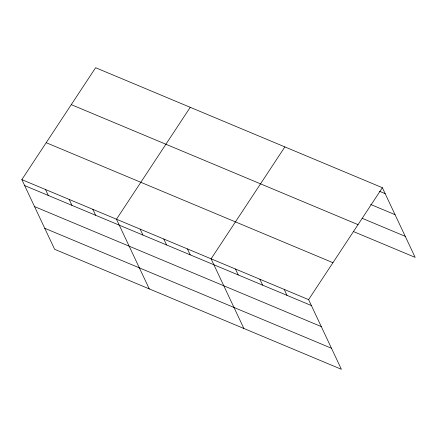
<?xml version="1.0" encoding="UTF-8"?>
<svg xmlns="http://www.w3.org/2000/svg" width="437" height="437" viewBox="0 0 437 437"><rect width="100%" height="100%" fill="white"/><g stroke="black" fill="none" stroke-linecap="round" stroke-linejoin="round"><path stroke-width="0.66" d="M21.85 179.629L308.598 299.618L341.379 369.287L54.63 249.292L21.85 179.629L95.621 67.713L382.37 187.708L415.15 257.371L353.282 231.484M190.248 107.311L116.477 219.227L149.257 288.89M284.875 146.908L211.104 258.824L243.884 328.487M308.598 299.618L382.37 187.708M379.534 191.286L385.161 193.64M370.685 204.472L395.059 214.671M362.131 218.298L405.252 236.341M71.28 104.645L358.023 224.64M46.196 142.697L332.939 262.692M24.641 185.561L311.39 305.556M34.539 206.592L321.282 326.586M44.732 228.261L331.481 348.256M284.225 289.42L287.016 295.357M259.851 279.221L262.642 285.153M235.477 269.023L238.269 274.955M187.446 248.926L190.237 254.858M163.788 239.023L166.579 244.955M140.135 229.125L142.926 235.057M92.819 209.328L95.61 215.261M69.161 199.425L71.958 205.357M45.508 189.527L48.299 195.459"/></g></svg>
